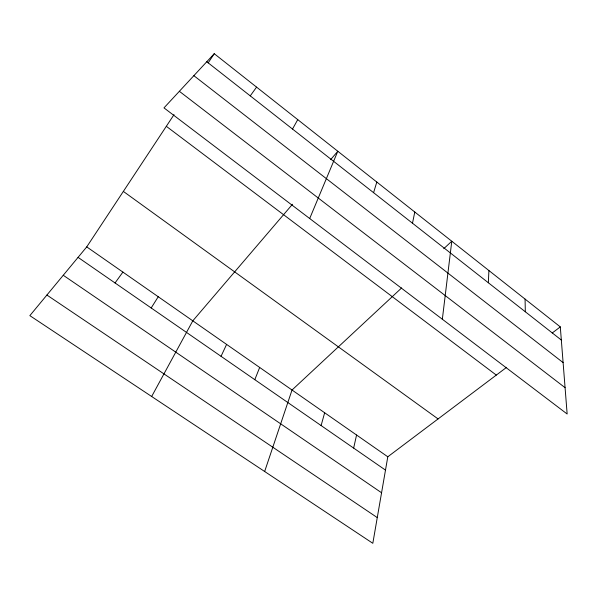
<?xml version="1.0" encoding="UTF-8"?>
<svg xmlns="http://www.w3.org/2000/svg" width="597" height="597" viewBox="0 0 597 597"><rect width="100%" height="100%" fill="white"/><g stroke="black" fill="none" stroke-linecap="round" stroke-linejoin="round"><path stroke-width="0.9" d="M488.353 282.762L488.906 270.538M442.347 319.238L451.78 241.225L443.765 248.695M506.637 367.312L387.796 456.787L372.819 543.3L29.85 315.641L86.737 246.889L174.025 114.639M412.49 223.218L414.788 212.025M353.655 448.078L356.566 435.012M321.111 425.557L324.656 412.766M373.588 192.682L376.811 182.04M264.65 471.503L292.03 390.02L401.647 287.926M254.807 379.677L259.673 367.461M309.694 218.517L337.812 151.257L330.648 159.63M221.039 356.305L226.606 344.402M151.66 396.498L192.801 320.835L292.493 204.249M292.515 129.049L297.746 119.624M151.19 307.97L158.242 296.739M208.166 62.909L214.241 53.7L560.299 326.902L567.15 413.997L163.981 107.885L214.241 53.7M115.049 282.963L122.892 272.098M250.255 95.878L256.576 87.117M552.232 332.977L560.299 326.902M46.902 295.037L377.267 517.592M63.252 275.269L381.565 492.764M78.065 257.367L385.49 470.115M86.737 246.889L387.796 456.787M123.355 191.413L438.071 418.93M166.324 126.31L496.308 375.088M179.369 91.304L565.083 387.684M193.861 75.677L563.113 362.61M206.778 61.752L561.337 340.044M525.069 299.082L525.33 311.783"/></g></svg>
